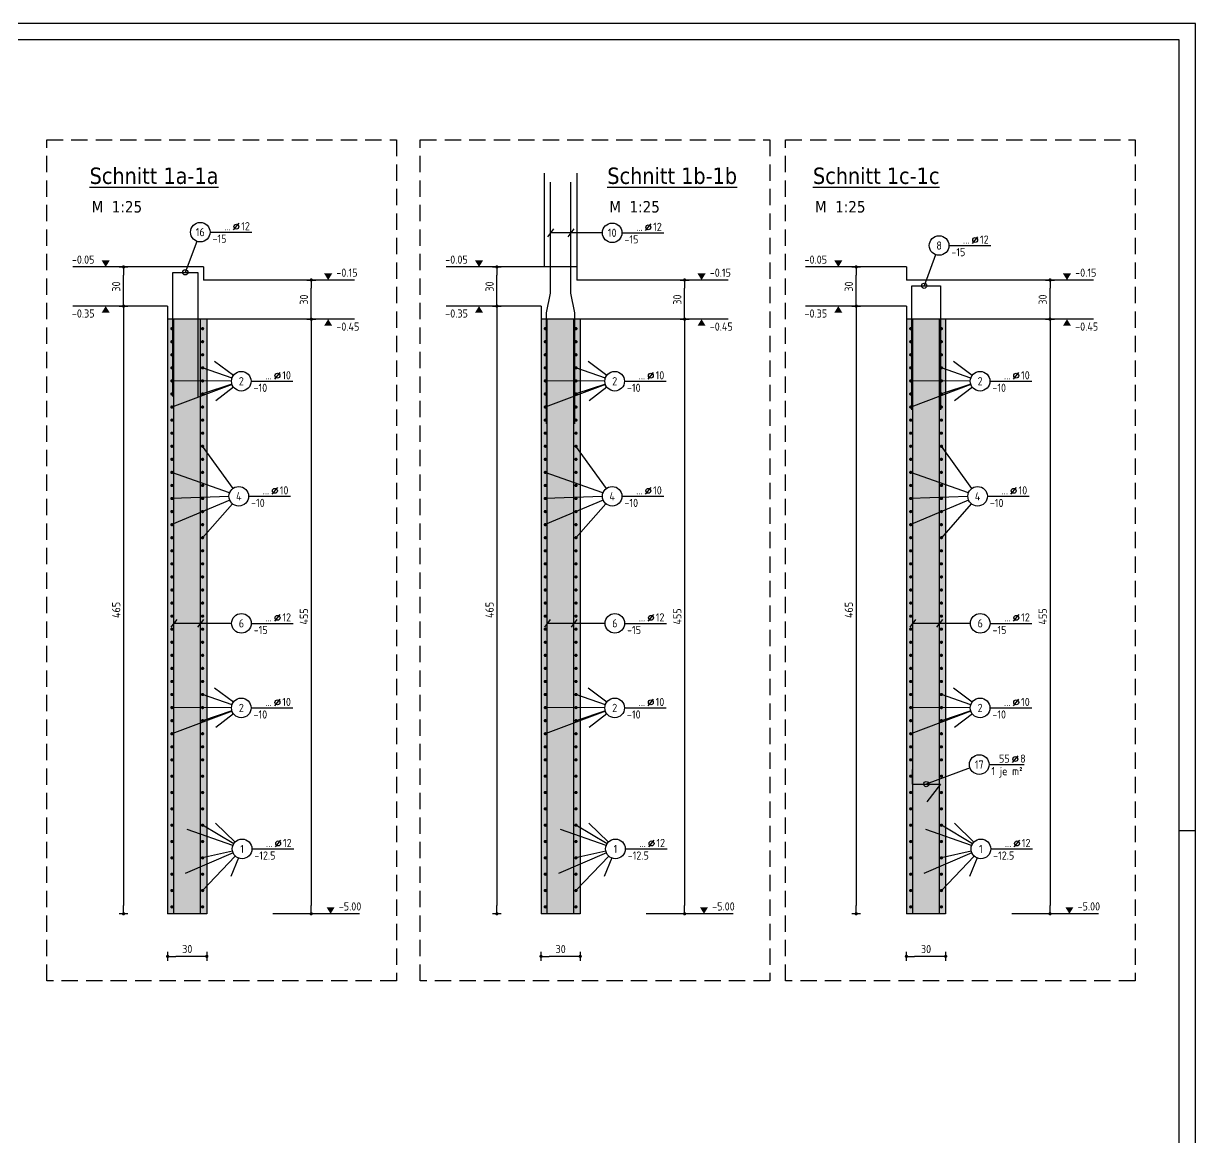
# Model space of a CAD drawing. Extents: x 40 to 141, y 46 to 89.
# Drawn here: x 81.46 to 99.41, y 71.05 to 88.1 of the extents above; entities that cross this region are included whole.
import ezdxf
from ezdxf.enums import TextEntityAlignment as Align

# ---------------------------------------------------------------- set-up
doc = ezdxf.new("R2010")
doc.units = 0
doc.header["$LTSCALE"] = 0.5
doc.linetypes.add('AUSGEZOGEN', pattern=[1000.01, 1000, 0.01])
doc.linetypes.add('STRICHLINIE', pattern=[0.75, 0.5, -0.25])
for name, color, linetype in [('AFU', 7, 'Continuous'), ('BETON', 7, 'Continuous'), ('DETAIL', 7, 'Continuous'), ('grau_mittel', 7, 'Continuous'), ('koten', 7, 'Continuous'), ('MASSE', 7, 'Continuous'), ('RAHMEN', 7, 'Continuous'), ('RND', 7, 'Continuous'), ('TEXT', 7, 'Continuous')]:
    doc.layers.add(name, color=color, linetype=linetype)
doc.styles.add('helv', font='tahoma.ttf')
doc.styles.add('txt', font='isocp.shx')
doc.linetypes.add('AFU_50K', pattern='A,0.15,["/",Standard,S=0.2,R=0,X=-0.01,Y=-0.1],0.07,["/",Standard,S=0.2,R=0,X=-0.01,Y=-0.1],0.15', length=0.37)
doc.dimstyles.new('DOT_I', dxfattribs={"dimscale": 0.5, "dimtxt": 0.25, "dimasz": 0.25, "dimexe": 0.1, "dimexo": 0.3, "dimgap": 0.1, "dimtad": 1, "dimdec": 3, "dimzin": 3, "dimtxsty": 'txt', "dimblk": 'DOT', "dimblk1": 'DOT', "dimblk2": 'DOT', "dimsah": 1, "dimcen": 0.1, "dimse1": 1, "dimse2": 1, "dimazin": 0, "dimtfac": 1, "dimtdec": 4, "dimtix": 1, "dimtmove": 2, "dimatfit": 3, "dimfxl": 0, "dimtvp": 1, "dimtolj": 1, "dimtzin": 0, "dimarcsym": 0})

# ---------------------------------------------------------------- blocks, each defined once
blk = doc.blocks.new('DINA0')
at = {"layer": 'RAHMEN'}
for p, q in [((118.9, 84.1), (0, 84.1)), ((118.9, 0), (118.9, 84.1))]:
    blk.add_line(p, q, dxfattribs=at)
at = {"layer": 'RAHMEN', "color": 5}
for p, q in [((118.4, 83.6), (2, 83.6)), ((118.4, 0.5), (118.4, 83.6))]:
    blk.add_line(p, q, dxfattribs=at)
at = {"layer": 'RAHMEN', "color": 7}
blk.add_line((118.4, 59.4), (118.9, 59.4), dxfattribs=at)
blk = doc.blocks.new('OKRD_O')
at = {"color": 0, "linetype": 'ByBlock'}
blk.add_solid([(-0.125, 0.202), (0.125, 0.202), (0, 0)], dxfattribs=at)
at = {"color": 0, "linetype": 'ByBlock', "style": 'txt'}
blk.add_attdef('OKRD', (0.25, 0.1), '', height=0.25, dxfattribs=at)
blk = doc.blocks.new('OKRD_U')
at = {"color": 0, "linetype": 'ByBlock'}
blk.add_solid([(-0.125, -0.202), (0.125, -0.202), (0, 0)], dxfattribs=at)
at = {"color": 0, "linetype": 'ByBlock', "style": 'txt'}
blk.add_attdef('OKRD', (0.25, -0.35), '', height=0.25, dxfattribs=at)
blk = doc.blocks.new('DOT')
at = {"layer": 'MASSE', "color": 7, "linetype": 'Continuous'}
for p, q in [((0, 0), (-1, 0)), ((0, 0.54), (0, -0.54))]:
    blk.add_line(p, q, dxfattribs=at)
at = {"layer": 'MASSE', "color": 7, "linetype": 'Continuous', "const_width": 0.2}
blk.add_lwpolyline([(-0.1, 0, 1), (0.1, 0, 1)], format="xyb", close=True, dxfattribs=at)
blk = doc.blocks.new('*D21')
at = {"layer": 'DEFPOINTS', "color": 0, "linetype": 'AUSGEZOGEN', "transparency": 16777216}
for p in [(83.672, 73.825), (83.672, 73.825), (84.272, 73.825)]:
    blk.add_point(p, dxfattribs=at)
at = {"layer": 'MASSE', "color": 0, "linetype": 'AUSGEZOGEN', "lineweight": -2, "transparency": 16777216}
blk.add_line((84.147, 73.825), (83.797, 73.825), dxfattribs=at)
at = {"layer": 'MASSE', "color": 0, "linetype": 'AUSGEZOGEN', "lineweight": -2, "transparency": 16777216, "xscale": 0.125, "yscale": 0.125, "zscale": 0.125, "rotation": 180}
blk.add_blockref('DOT', (83.672, 73.825), dxfattribs=at)
at = {"layer": 'MASSE', "color": 0, "linetype": 'AUSGEZOGEN', "lineweight": -2, "transparency": 16777216, "xscale": 0.125, "yscale": 0.125, "zscale": 0.125}
blk.add_blockref('DOT', (84.272, 73.825), dxfattribs=at)
at = {"layer": 'MASSE', "color": 0, "linetype": 'AUSGEZOGEN', "transparency": 16777216, "insert": (83.972, 73.937), "char_height": 0.125, "attachment_point": 5, "style": 'txt'}
blk.add_mtext('\\A1;30', dxfattribs=at)
blk = doc.blocks.new('RND_LEI')
at = {"layer": 'RND', "color": 7, "linetype": 'Continuous'}
blk.add_line((1.022, 0.066), (1.19, 0.27), dxfattribs=at)
for centre, radius in [((0, 0), 0.3), ((1.106, 0.168), 0.075)]:
    blk.add_circle(centre, radius, dxfattribs=at)
at = {"layer": 'RND', "color": 7, "linetype": 'Continuous', "style": 'txt'}
blk.add_attdef('POSL', text='', height=0.25, dxfattribs=at).set_placement((0, 0), align=Align.MIDDLE)
blk.add_attdef('ANZ', text='', height=0.25, dxfattribs=at).set_placement((0.931, 0.057), align=Align.RIGHT)
for tag, p in [('DUM', (1.253, 0.057)), ('ABSTD', (1.674, 0.057)), ('POSTXT', (0.374, -0.327))]:
    blk.add_attdef(tag, p, '', height=0.25, dxfattribs=at)
blk = doc.blocks.new('lei_gre')
at = {"layer": 'RND', "color": 7, "linetype": 'Continuous'}
for p, q in [((-0.09, -0.12), (0.09, 0.12)), ((0, 0.15), (0, -0.15))]:
    blk.add_line(p, q, dxfattribs=at)
blk = doc.blocks.new('*D24')
at = {"layer": 'DEFPOINTS', "color": 0, "linetype": 'AUSGEZOGEN', "transparency": 16777216}
for p in [(82.997, 83.777), (82.997, 74.477), (82.997, 74.477)]:
    blk.add_point(p, dxfattribs=at)
at = {"layer": 'MASSE', "color": 0, "linetype": 'AUSGEZOGEN', "lineweight": -2, "transparency": 16777216}
blk.add_line((82.997, 83.652), (82.997, 74.602), dxfattribs=at)
at = {"layer": 'MASSE', "color": 0, "linetype": 'AUSGEZOGEN', "lineweight": -2, "transparency": 16777216, "xscale": 0.125, "yscale": 0.125, "zscale": 0.125}
for p, rotation in [((82.997, 83.777), 90), ((82.997, 74.477), 270)]:
    blk.add_blockref('DOT', p, dxfattribs=dict(at, rotation=rotation))
at = {"layer": 'MASSE', "color": 0, "linetype": 'AUSGEZOGEN', "transparency": 16777216, "insert": (82.884, 79.127), "char_height": 0.125, "attachment_point": 5, "rotation": 90, "style": 'txt'}
blk.add_mtext('\\A1;465', dxfattribs=at)
blk = doc.blocks.new('*D25')
at = {"layer": 'DEFPOINTS', "color": 0, "linetype": 'AUSGEZOGEN', "transparency": 16777216}
for p in [(82.997, 84.377), (82.997, 84.377), (82.997, 83.777)]:
    blk.add_point(p, dxfattribs=at)
at = {"layer": 'MASSE', "color": 0, "linetype": 'AUSGEZOGEN', "lineweight": -2, "transparency": 16777216}
blk.add_line((82.997, 83.902), (82.997, 84.252), dxfattribs=at)
at = {"layer": 'MASSE', "color": 0, "linetype": 'AUSGEZOGEN', "lineweight": -2, "transparency": 16777216, "xscale": 0.125, "yscale": 0.125, "zscale": 0.125}
for p, rotation in [((82.997, 84.377), 90), ((82.997, 83.777), 270)]:
    blk.add_blockref('DOT', p, dxfattribs=dict(at, rotation=rotation))
at = {"layer": 'MASSE', "color": 0, "linetype": 'AUSGEZOGEN', "transparency": 16777216, "insert": (82.884, 84.077), "char_height": 0.125, "attachment_point": 5, "rotation": 90, "style": 'txt'}
blk.add_mtext('\\A1;30', dxfattribs=at)
blk = doc.blocks.new('*D26')
at = {"layer": 'DEFPOINTS', "color": 0, "linetype": 'AUSGEZOGEN', "transparency": 16777216}
for p in [(85.87, 83.577), (85.87, 74.477), (85.87, 74.477)]:
    blk.add_point(p, dxfattribs=at)
at = {"layer": 'MASSE', "color": 0, "linetype": 'AUSGEZOGEN', "lineweight": -2, "transparency": 16777216}
blk.add_line((85.87, 83.452), (85.87, 74.602), dxfattribs=at)
at = {"layer": 'MASSE', "color": 0, "linetype": 'AUSGEZOGEN', "lineweight": -2, "transparency": 16777216, "xscale": 0.125, "yscale": 0.125, "zscale": 0.125}
for p, rotation in [((85.87, 83.577), 90), ((85.87, 74.477), 270)]:
    blk.add_blockref('DOT', p, dxfattribs=dict(at, rotation=rotation))
at = {"layer": 'MASSE', "color": 0, "linetype": 'AUSGEZOGEN', "transparency": 16777216, "insert": (85.757, 79.027), "char_height": 0.125, "attachment_point": 5, "rotation": 90, "style": 'txt'}
blk.add_mtext('\\A1;455', dxfattribs=at)
blk = doc.blocks.new('*D27')
at = {"layer": 'DEFPOINTS', "color": 0, "linetype": 'AUSGEZOGEN', "transparency": 16777216}
for p in [(85.87, 84.177), (85.87, 84.177), (85.87, 83.577)]:
    blk.add_point(p, dxfattribs=at)
at = {"layer": 'MASSE', "color": 0, "linetype": 'AUSGEZOGEN', "lineweight": -2, "transparency": 16777216}
blk.add_line((85.87, 83.702), (85.87, 84.052), dxfattribs=at)
at = {"layer": 'MASSE', "color": 0, "linetype": 'AUSGEZOGEN', "lineweight": -2, "transparency": 16777216, "xscale": 0.125, "yscale": 0.125, "zscale": 0.125}
for p, rotation in [((85.87, 84.177), 90), ((85.87, 83.577), 270)]:
    blk.add_blockref('DOT', p, dxfattribs=dict(at, rotation=rotation))
at = {"layer": 'MASSE', "color": 0, "linetype": 'AUSGEZOGEN', "transparency": 16777216, "insert": (85.757, 83.877), "char_height": 0.125, "attachment_point": 5, "rotation": 90, "style": 'txt'}
blk.add_mtext('\\A1;30', dxfattribs=at)
blk = doc.blocks.new('*D32')
at = {"layer": 'DEFPOINTS', "color": 0, "linetype": 'AUSGEZOGEN', "transparency": 16777216}
for p in [(89.387, 73.825), (89.387, 73.825), (89.987, 73.825)]:
    blk.add_point(p, dxfattribs=at)
at = {"layer": 'MASSE', "color": 0, "linetype": 'AUSGEZOGEN', "lineweight": -2, "transparency": 16777216}
blk.add_line((89.862, 73.825), (89.512, 73.825), dxfattribs=at)
at = {"layer": 'MASSE', "color": 0, "linetype": 'AUSGEZOGEN', "lineweight": -2, "transparency": 16777216, "xscale": 0.125, "yscale": 0.125, "zscale": 0.125, "rotation": 180}
blk.add_blockref('DOT', (89.387, 73.825), dxfattribs=at)
at = {"layer": 'MASSE', "color": 0, "linetype": 'AUSGEZOGEN', "lineweight": -2, "transparency": 16777216, "xscale": 0.125, "yscale": 0.125, "zscale": 0.125}
blk.add_blockref('DOT', (89.987, 73.825), dxfattribs=at)
at = {"layer": 'MASSE', "color": 0, "linetype": 'AUSGEZOGEN', "transparency": 16777216, "insert": (89.687, 73.937), "char_height": 0.125, "attachment_point": 5, "style": 'txt'}
blk.add_mtext('\\A1;30', dxfattribs=at)
blk = doc.blocks.new('*D28')
at = {"layer": 'DEFPOINTS', "color": 0, "linetype": 'AUSGEZOGEN', "transparency": 16777216}
for p in [(88.711, 83.777), (88.711, 74.477), (88.711, 74.477)]:
    blk.add_point(p, dxfattribs=at)
at = {"layer": 'MASSE', "color": 0, "linetype": 'AUSGEZOGEN', "lineweight": -2, "transparency": 16777216}
blk.add_line((88.711, 83.652), (88.711, 74.602), dxfattribs=at)
at = {"layer": 'MASSE', "color": 0, "linetype": 'AUSGEZOGEN', "lineweight": -2, "transparency": 16777216, "xscale": 0.125, "yscale": 0.125, "zscale": 0.125}
for p, rotation in [((88.711, 83.777), 90), ((88.711, 74.477), 270)]:
    blk.add_blockref('DOT', p, dxfattribs=dict(at, rotation=rotation))
at = {"layer": 'MASSE', "color": 0, "linetype": 'AUSGEZOGEN', "transparency": 16777216, "insert": (88.599, 79.127), "char_height": 0.125, "attachment_point": 5, "rotation": 90, "style": 'txt'}
blk.add_mtext('\\A1;465', dxfattribs=at)
blk = doc.blocks.new('*D29')
at = {"layer": 'DEFPOINTS', "color": 0, "linetype": 'AUSGEZOGEN', "transparency": 16777216}
for p in [(88.711, 84.377), (88.711, 84.377), (88.711, 83.777)]:
    blk.add_point(p, dxfattribs=at)
at = {"layer": 'MASSE', "color": 0, "linetype": 'AUSGEZOGEN', "lineweight": -2, "transparency": 16777216}
blk.add_line((88.711, 83.902), (88.711, 84.252), dxfattribs=at)
at = {"layer": 'MASSE', "color": 0, "linetype": 'AUSGEZOGEN', "lineweight": -2, "transparency": 16777216, "xscale": 0.125, "yscale": 0.125, "zscale": 0.125}
for p, rotation in [((88.711, 84.377), 90), ((88.711, 83.777), 270)]:
    blk.add_blockref('DOT', p, dxfattribs=dict(at, rotation=rotation))
at = {"layer": 'MASSE', "color": 0, "linetype": 'AUSGEZOGEN', "transparency": 16777216, "insert": (88.599, 84.077), "char_height": 0.125, "attachment_point": 5, "rotation": 90, "style": 'txt'}
blk.add_mtext('\\A1;30', dxfattribs=at)
blk = doc.blocks.new('*D30')
at = {"layer": 'DEFPOINTS', "color": 0, "linetype": 'AUSGEZOGEN', "transparency": 16777216}
for p in [(91.585, 83.577), (91.585, 74.477), (91.585, 74.477)]:
    blk.add_point(p, dxfattribs=at)
at = {"layer": 'MASSE', "color": 0, "linetype": 'AUSGEZOGEN', "lineweight": -2, "transparency": 16777216}
blk.add_line((91.585, 83.452), (91.585, 74.602), dxfattribs=at)
at = {"layer": 'MASSE', "color": 0, "linetype": 'AUSGEZOGEN', "lineweight": -2, "transparency": 16777216, "xscale": 0.125, "yscale": 0.125, "zscale": 0.125}
for p, rotation in [((91.585, 83.577), 90), ((91.585, 74.477), 270)]:
    blk.add_blockref('DOT', p, dxfattribs=dict(at, rotation=rotation))
at = {"layer": 'MASSE', "color": 0, "linetype": 'AUSGEZOGEN', "transparency": 16777216, "insert": (91.472, 79.027), "char_height": 0.125, "attachment_point": 5, "rotation": 90, "style": 'txt'}
blk.add_mtext('\\A1;455', dxfattribs=at)
blk = doc.blocks.new('*D31')
at = {"layer": 'DEFPOINTS', "color": 0, "linetype": 'AUSGEZOGEN', "transparency": 16777216}
for p in [(91.585, 84.177), (91.585, 84.177), (91.585, 83.577)]:
    blk.add_point(p, dxfattribs=at)
at = {"layer": 'MASSE', "color": 0, "linetype": 'AUSGEZOGEN', "lineweight": -2, "transparency": 16777216}
blk.add_line((91.585, 83.702), (91.585, 84.052), dxfattribs=at)
at = {"layer": 'MASSE', "color": 0, "linetype": 'AUSGEZOGEN', "lineweight": -2, "transparency": 16777216, "xscale": 0.125, "yscale": 0.125, "zscale": 0.125}
for p, rotation in [((91.585, 84.177), 90), ((91.585, 83.577), 270)]:
    blk.add_blockref('DOT', p, dxfattribs=dict(at, rotation=rotation))
at = {"layer": 'MASSE', "color": 0, "linetype": 'AUSGEZOGEN', "transparency": 16777216, "insert": (91.472, 83.877), "char_height": 0.125, "attachment_point": 5, "rotation": 90, "style": 'txt'}
blk.add_mtext('\\A1;30', dxfattribs=at)
blk = doc.blocks.new('*D37')
at = {"layer": 'DEFPOINTS', "color": 0, "linetype": 'AUSGEZOGEN', "transparency": 16777216}
for p in [(94.98, 73.825), (94.98, 73.825), (95.58, 73.825)]:
    blk.add_point(p, dxfattribs=at)
at = {"layer": 'MASSE', "color": 0, "linetype": 'AUSGEZOGEN', "lineweight": -2, "transparency": 16777216}
blk.add_line((95.455, 73.825), (95.105, 73.825), dxfattribs=at)
at = {"layer": 'MASSE', "color": 0, "linetype": 'AUSGEZOGEN', "lineweight": -2, "transparency": 16777216, "xscale": 0.125, "yscale": 0.125, "zscale": 0.125, "rotation": 180}
blk.add_blockref('DOT', (94.98, 73.825), dxfattribs=at)
at = {"layer": 'MASSE', "color": 0, "linetype": 'AUSGEZOGEN', "lineweight": -2, "transparency": 16777216, "xscale": 0.125, "yscale": 0.125, "zscale": 0.125}
blk.add_blockref('DOT', (95.58, 73.825), dxfattribs=at)
at = {"layer": 'MASSE', "color": 0, "linetype": 'AUSGEZOGEN', "transparency": 16777216, "insert": (95.28, 73.937), "char_height": 0.125, "attachment_point": 5, "style": 'txt'}
blk.add_mtext('\\A1;30', dxfattribs=at)
blk = doc.blocks.new('*D33')
at = {"layer": 'DEFPOINTS', "color": 0, "linetype": 'AUSGEZOGEN', "transparency": 16777216}
for p in [(94.211, 83.777), (94.211, 74.477), (94.211, 74.477)]:
    blk.add_point(p, dxfattribs=at)
at = {"layer": 'MASSE', "color": 0, "linetype": 'AUSGEZOGEN', "lineweight": -2, "transparency": 16777216}
blk.add_line((94.211, 83.652), (94.211, 74.602), dxfattribs=at)
at = {"layer": 'MASSE', "color": 0, "linetype": 'AUSGEZOGEN', "lineweight": -2, "transparency": 16777216, "xscale": 0.125, "yscale": 0.125, "zscale": 0.125}
for p, rotation in [((94.211, 83.777), 90), ((94.211, 74.477), 270)]:
    blk.add_blockref('DOT', p, dxfattribs=dict(at, rotation=rotation))
at = {"layer": 'MASSE', "color": 0, "linetype": 'AUSGEZOGEN', "transparency": 16777216, "insert": (94.098, 79.127), "char_height": 0.125, "attachment_point": 5, "rotation": 90, "style": 'txt'}
blk.add_mtext('\\A1;465', dxfattribs=at)
blk = doc.blocks.new('*D34')
at = {"layer": 'DEFPOINTS', "color": 0, "linetype": 'AUSGEZOGEN', "transparency": 16777216}
for p in [(94.211, 84.377), (94.211, 84.377), (94.211, 83.777)]:
    blk.add_point(p, dxfattribs=at)
at = {"layer": 'MASSE', "color": 0, "linetype": 'AUSGEZOGEN', "lineweight": -2, "transparency": 16777216}
blk.add_line((94.211, 83.902), (94.211, 84.252), dxfattribs=at)
at = {"layer": 'MASSE', "color": 0, "linetype": 'AUSGEZOGEN', "lineweight": -2, "transparency": 16777216, "xscale": 0.125, "yscale": 0.125, "zscale": 0.125}
for p, rotation in [((94.211, 84.377), 90), ((94.211, 83.777), 270)]:
    blk.add_blockref('DOT', p, dxfattribs=dict(at, rotation=rotation))
at = {"layer": 'MASSE', "color": 0, "linetype": 'AUSGEZOGEN', "transparency": 16777216, "insert": (94.098, 84.077), "char_height": 0.125, "attachment_point": 5, "rotation": 90, "style": 'txt'}
blk.add_mtext('\\A1;30', dxfattribs=at)
blk = doc.blocks.new('*D35')
at = {"layer": 'DEFPOINTS', "color": 0, "linetype": 'AUSGEZOGEN', "transparency": 16777216}
for p in [(97.178, 83.577), (97.178, 74.477), (97.178, 74.477)]:
    blk.add_point(p, dxfattribs=at)
at = {"layer": 'MASSE', "color": 0, "linetype": 'AUSGEZOGEN', "lineweight": -2, "transparency": 16777216}
blk.add_line((97.178, 83.452), (97.178, 74.602), dxfattribs=at)
at = {"layer": 'MASSE', "color": 0, "linetype": 'AUSGEZOGEN', "lineweight": -2, "transparency": 16777216, "xscale": 0.125, "yscale": 0.125, "zscale": 0.125}
for p, rotation in [((97.178, 83.577), 90), ((97.178, 74.477), 270)]:
    blk.add_blockref('DOT', p, dxfattribs=dict(at, rotation=rotation))
at = {"layer": 'MASSE', "color": 0, "linetype": 'AUSGEZOGEN', "transparency": 16777216, "insert": (97.066, 79.027), "char_height": 0.125, "attachment_point": 5, "rotation": 90, "style": 'txt'}
blk.add_mtext('\\A1;455', dxfattribs=at)
blk = doc.blocks.new('*D36')
at = {"layer": 'DEFPOINTS', "color": 0, "linetype": 'AUSGEZOGEN', "transparency": 16777216}
for p in [(97.178, 84.177), (97.178, 84.177), (97.178, 83.577)]:
    blk.add_point(p, dxfattribs=at)
at = {"layer": 'MASSE', "color": 0, "linetype": 'AUSGEZOGEN', "lineweight": -2, "transparency": 16777216}
blk.add_line((97.178, 83.702), (97.178, 84.052), dxfattribs=at)
at = {"layer": 'MASSE', "color": 0, "linetype": 'AUSGEZOGEN', "lineweight": -2, "transparency": 16777216, "xscale": 0.125, "yscale": 0.125, "zscale": 0.125}
for p, rotation in [((97.178, 84.177), 90), ((97.178, 83.577), 270)]:
    blk.add_blockref('DOT', p, dxfattribs=dict(at, rotation=rotation))
at = {"layer": 'MASSE', "color": 0, "linetype": 'AUSGEZOGEN', "transparency": 16777216, "insert": (97.066, 83.877), "char_height": 0.125, "attachment_point": 5, "rotation": 90, "style": 'txt'}
blk.add_mtext('\\A1;30', dxfattribs=at)

msp = doc.modelspace()

# ---------------------------------------------------------------- hatches: boundary and pattern name
at = {"layer": 'grau_mittel'}
for points in [[(84.2717, 83.5767), (83.6717, 83.5767), (83.6717, 74.4767), (84.2717, 74.4767)], [(89.987, 83.5767), (89.387, 83.5767), (89.387, 74.4767), (89.987, 74.4767)], [(95.5802, 83.5767), (94.9802, 83.5767), (94.9802, 74.4767), (95.5802, 74.4767)]]:
    msp.add_hatch(color=61, dxfattribs=at).paths.add_polyline_path(points)

# ---------------------------------------------------------------- linework, layer by layer
at = {"layer": 'AFU', "color": 8, "linetype": 'AFU_50K'}
for p, q in [((89.937, 84.3767), (89.437, 84.3767)), ((84.2717, 83.5767), (83.6717, 83.5767)), ((89.987, 83.5767), (89.387, 83.5767)), ((95.5802, 83.5767), (94.9802, 83.5767)), ((84.2717, 74.4767), (83.6717, 74.4767)), ((89.987, 74.4767), (89.387, 74.4767)), ((95.5802, 74.4767), (94.9802, 74.4767))]:
    msp.add_line(p, q, dxfattribs=at)
at = {"layer": 'BETON', "color": 6, "linetype": 'AUSGEZOGEN'}
for p, q in [((89.437, 85.8135), (89.437, 84.3767)), ((89.937, 85.8135), (89.937, 84.1767)), ((84.2217, 84.3767), (82.2194, 84.3767)), ((84.2217, 84.3767), (84.2217, 84.1767)), ((89.437, 84.3767), (87.9339, 84.3767)), ((89.937, 84.3767), (89.937, 84.1767)), ((94.9802, 84.3767), (93.4331, 84.3767)), ((94.9802, 84.3767), (94.9802, 84.1767)), ((86.5336, 84.1767), (84.2217, 84.1767)), ((92.2489, 84.1767), (89.937, 84.1767)), ((97.8421, 84.1767), (94.9802, 84.1767)), ((83.6717, 83.7767), (82.2194, 83.7767)), ((83.6717, 83.7767), (83.6717, 74.4767)), ((89.387, 83.7767), (87.9339, 83.7767)), ((89.387, 83.7767), (89.387, 74.4767)), ((94.9802, 83.7767), (93.4331, 83.7767)), ((94.9802, 83.7767), (94.9802, 74.4767)), ((86.5336, 83.5767), (84.2717, 83.5767)), ((84.2717, 83.5767), (84.2717, 74.4767)), ((92.2489, 83.5767), (89.987, 83.5767)), ((89.987, 83.5767), (89.987, 74.4767)), ((97.8421, 83.5767), (95.5802, 83.5767)), ((95.5802, 83.5767), (95.5802, 74.4767))]:
    msp.add_line(p, q, dxfattribs=at)
at = {"layer": 'DETAIL', "color": 102, "linetype": 'STRICHLINIE'}
for points in [[(87.1724, 86.3218), (87.1724, 73.4524), (81.8224, 73.4524), (81.8224, 86.3218)], [(92.8877, 86.3218), (92.8877, 73.4524), (87.5377, 73.4524), (87.5377, 86.3218)], [(98.4809, 86.3218), (98.4809, 73.4524), (93.1309, 73.4524), (93.1309, 86.3218)]]:
    msp.add_lwpolyline(points, close=True, dxfattribs=at)
at = {"layer": 'koten', "color": 7, "linetype": 'AUSGEZOGEN'}
for p, q in [((86.6107, 74.4767), (85.2828, 74.4767)), ((92.3259, 74.4767), (90.998, 74.4767)), ((97.9191, 74.4767), (96.5912, 74.4767))]:
    msp.add_line(p, q, dxfattribs=at)
at = {"layer": 'RND', "color": 7, "linetype": 'AUSGEZOGEN'}
for p, q in [((84.3211, 84.9094), (84.9611, 84.9094)), ((90.6261, 84.8994), (91.2661, 84.8994)), ((95.6296, 84.7046), (96.2696, 84.7046)), ((84.9491, 82.6281), (85.5891, 82.6281)), ((90.6644, 82.6281), (91.3044, 82.6281)), ((96.2576, 82.6281), (96.8976, 82.6281)), ((84.9107, 80.8666), (85.5507, 80.8666)), ((90.626, 80.8666), (91.266, 80.8666)), ((96.2192, 80.8666), (96.8592, 80.8666)), ((84.9512, 78.922), (85.5912, 78.922)), ((90.6664, 78.922), (91.3064, 78.922)), ((96.2597, 78.922), (96.8997, 78.922)), ((84.9491, 77.6281), (85.5891, 77.6281)), ((90.6644, 77.6281), (91.3044, 77.6281)), ((96.2576, 77.6281), (96.8976, 77.6281)), ((96.2442, 76.7609), (96.7842, 76.7609)), ((84.9609, 75.4694), (85.6009, 75.4694)), ((90.6761, 75.4694), (91.3161, 75.4694)), ((96.2694, 75.4694), (96.9094, 75.4694))]:
    msp.add_line(p, q, dxfattribs=at)
at = {"layer": 'RND', "color": 102, "linetype": 'AUSGEZOGEN'}
for p, q in [((90.3261, 84.8994), (89.5316, 84.8994)), ((84.1187, 84.7688), (83.9417, 84.2938)), ((95.4272, 84.564), (95.2502, 84.089)), ((84.6786, 82.7175), (84.3907, 82.9309)), ((90.3939, 82.7175), (90.1059, 82.9309)), ((95.9871, 82.7175), (95.6992, 82.9309)), ((84.6573, 82.677), (84.2066, 82.8324)), ((90.3726, 82.677), (89.9218, 82.8324)), ((95.9658, 82.677), (95.515, 82.8324)), ((84.6491, 82.6287), (83.7369, 82.6324)), ((84.6586, 82.5758), (83.7369, 82.2324)), ((84.6567, 82.5811), (84.2066, 82.4324)), ((84.6804, 82.5364), (84.4081, 82.3261)), ((90.3644, 82.6287), (89.4521, 82.6324)), ((90.3738, 82.5758), (89.4521, 82.2324)), ((90.3719, 82.5811), (89.9218, 82.4324)), ((90.3957, 82.5364), (90.1234, 82.3261)), ((95.9576, 82.6287), (95.0454, 82.6324)), ((95.9671, 82.5758), (95.0454, 82.2324)), ((95.9652, 82.5811), (95.515, 82.4324)), ((95.9889, 82.5364), (95.7166, 82.3261)), ((84.6728, 80.9881), (84.2066, 81.6324)), ((90.388, 80.9881), (89.9218, 81.6324)), ((95.9813, 80.9881), (95.515, 81.6324)), ((84.6195, 80.917), (83.7369, 81.2324)), ((90.3347, 80.917), (89.4521, 81.2324)), ((95.9279, 80.917), (95.0454, 81.2324)), ((84.6108, 80.8616), (83.7369, 80.8324)), ((84.6226, 80.808), (83.7369, 80.4324)), ((84.662, 80.7536), (84.2066, 80.2324)), ((90.326, 80.8616), (89.4521, 80.8324)), ((90.3379, 80.808), (89.4521, 80.4324)), ((90.3772, 80.7536), (89.9218, 80.2324)), ((95.9193, 80.8616), (95.0454, 80.8324)), ((95.9311, 80.808), (95.0454, 80.4324)), ((95.9705, 80.7536), (95.515, 80.2324)), ((84.6512, 78.922), (83.7675, 78.922)), ((90.3664, 78.922), (89.4827, 78.922)), ((95.9597, 78.922), (95.076, 78.922)), ((84.6786, 77.7175), (84.3907, 77.9309)), ((90.3939, 77.7175), (90.1059, 77.9309)), ((95.9871, 77.7175), (95.6992, 77.9309)), ((84.6573, 77.677), (84.2066, 77.8324)), ((90.3726, 77.677), (89.9218, 77.8324)), ((95.9658, 77.677), (95.515, 77.8324)), ((84.6491, 77.6287), (83.7369, 77.6324)), ((84.6586, 77.5758), (83.7369, 77.2324)), ((84.6567, 77.5811), (84.2066, 77.4324)), ((84.6804, 77.5364), (84.4081, 77.3261)), ((90.3644, 77.6287), (89.4521, 77.6324)), ((90.3738, 77.5758), (89.4521, 77.2324)), ((90.3719, 77.5811), (89.9218, 77.4324)), ((90.3957, 77.5364), (90.1234, 77.3261)), ((95.9576, 77.6287), (95.0454, 77.6324)), ((95.9671, 77.5758), (95.0454, 77.2324)), ((95.9652, 77.5811), (95.515, 77.4324)), ((95.9889, 77.5364), (95.7166, 77.3261)), ((95.9534, 76.709), (95.2836, 76.4618)), ((84.6694, 75.5194), (83.9696, 75.7667)), ((84.6823, 75.5467), (84.2066, 75.8324)), ((84.7031, 75.5738), (84.4048, 75.8625)), ((90.3847, 75.5194), (89.6848, 75.7667)), ((90.3975, 75.5467), (89.9218, 75.8324)), ((90.4183, 75.5738), (90.12, 75.8625)), ((95.9779, 75.5194), (95.278, 75.7667)), ((95.9908, 75.5467), (95.515, 75.8324)), ((96.0116, 75.5738), (95.7132, 75.8625)), ((84.6732, 75.4099), (83.9382, 75.0921)), ((84.6646, 75.4363), (84.2066, 75.3324)), ((84.7076, 75.3606), (84.2066, 74.8324)), ((90.3884, 75.4099), (89.6534, 75.0921)), ((90.3798, 75.4363), (89.9218, 75.3324)), ((90.4229, 75.3606), (89.9218, 74.8324)), ((95.9817, 75.4099), (95.2467, 75.0921)), ((95.9731, 75.4363), (95.515, 75.3324)), ((96.0161, 75.3606), (95.515, 74.8324)), ((84.7537, 75.3308), (84.6371, 75.0479)), ((90.4689, 75.3308), (90.3523, 75.0479)), ((96.0622, 75.3308), (95.9456, 75.0479))]:
    msp.add_line(p, q, dxfattribs=at)
at = {"layer": 'RND', "color": 1, "linetype": 'AUSGEZOGEN'}
for points in [[(89.4716, 81.9767), (89.4716, 83.6767), (89.5316, 83.9767), (89.5316, 85.6767)], [(89.9023, 81.9767), (89.9023, 83.6767), (89.8423, 83.9767), (89.8423, 85.6767)], [(83.7517, 82.3938), (83.7517, 84.2938), (84.1317, 84.2938), (84.1317, 82.3938)], [(95.0602, 82.189), (95.0602, 84.089), (95.5002, 84.089), (95.5002, 82.189)], [(83.7675, 74.4767), (83.7675, 83.5767)], [(84.176, 74.4767), (84.176, 83.5767)], [(89.4827, 74.4767), (89.4827, 83.5767)], [(89.8912, 74.4767), (89.8912, 83.5767)], [(95.076, 74.4767), (95.076, 83.5767)], [(95.4844, 74.4767), (95.4844, 83.5767)], [(95.0662, 76.6836), (95.0662, 76.4618), (95.501, 76.4618), (95.2911, 76.1909)]]:
    msp.add_lwpolyline(points, dxfattribs=at)
at = {"layer": 'RND', "color": 7, "linetype": 'AUSGEZOGEN', "const_width": 0.025}
for points in [[(83.7244, 83.4324, 1), (83.7494, 83.4324, 1)], [(84.2191, 83.4324, -1), (84.1941, 83.4324, -1)], [(89.4396, 83.4324, 1), (89.4646, 83.4324, 1)], [(89.9343, 83.4324, -1), (89.9093, 83.4324, -1)], [(95.0329, 83.4324, 1), (95.0579, 83.4324, 1)], [(95.5275, 83.4324, -1), (95.5025, 83.4324, -1)], [(83.7244, 83.2324, 1), (83.7494, 83.2324, 1)], [(84.2191, 83.2324, -1), (84.1941, 83.2324, -1)], [(89.4396, 83.2324, 1), (89.4646, 83.2324, 1)], [(89.9343, 83.2324, -1), (89.9093, 83.2324, -1)], [(95.0329, 83.2324, 1), (95.0579, 83.2324, 1)], [(95.5275, 83.2324, -1), (95.5025, 83.2324, -1)], [(83.7244, 83.0324, 1), (83.7494, 83.0324, 1)], [(84.2191, 83.0324, -1), (84.1941, 83.0324, -1)], [(89.4396, 83.0324, 1), (89.4646, 83.0324, 1)], [(89.9343, 83.0324, -1), (89.9093, 83.0324, -1)], [(95.0329, 83.0324, 1), (95.0579, 83.0324, 1)], [(95.5275, 83.0324, -1), (95.5025, 83.0324, -1)], [(83.7244, 82.8324, 1), (83.7494, 82.8324, 1)], [(84.2191, 82.8324, -1), (84.1941, 82.8324, -1)], [(89.4396, 82.8324, 1), (89.4646, 82.8324, 1)], [(89.9343, 82.8324, -1), (89.9093, 82.8324, -1)], [(95.0329, 82.8324, 1), (95.0579, 82.8324, 1)], [(95.5275, 82.8324, -1), (95.5025, 82.8324, -1)], [(83.7244, 82.6324, 1), (83.7494, 82.6324, 1)], [(84.2191, 82.6324, -1), (84.1941, 82.6324, -1)], [(89.4396, 82.6324, 1), (89.4646, 82.6324, 1)], [(89.9343, 82.6324, -1), (89.9093, 82.6324, -1)], [(95.0329, 82.6324, 1), (95.0579, 82.6324, 1)], [(95.5275, 82.6324, -1), (95.5025, 82.6324, -1)], [(83.7244, 82.4324, 1), (83.7494, 82.4324, 1)], [(84.2191, 82.4324, -1), (84.1941, 82.4324, -1)], [(89.4396, 82.4324, 1), (89.4646, 82.4324, 1)], [(89.9343, 82.4324, -1), (89.9093, 82.4324, -1)], [(95.0329, 82.4324, 1), (95.0579, 82.4324, 1)], [(95.5275, 82.4324, -1), (95.5025, 82.4324, -1)], [(83.7244, 82.2324, 1), (83.7494, 82.2324, 1)], [(84.2191, 82.2324, -1), (84.1941, 82.2324, -1)], [(89.4396, 82.2324, 1), (89.4646, 82.2324, 1)], [(89.9343, 82.2324, -1), (89.9093, 82.2324, -1)], [(95.0329, 82.2324, 1), (95.0579, 82.2324, 1)], [(95.5275, 82.2324, -1), (95.5025, 82.2324, -1)], [(83.7244, 82.0324, 1), (83.7494, 82.0324, 1)], [(84.2191, 82.0324, -1), (84.1941, 82.0324, -1)], [(89.4396, 82.0324, 1), (89.4646, 82.0324, 1)], [(89.9343, 82.0324, -1), (89.9093, 82.0324, -1)], [(95.0329, 82.0324, 1), (95.0579, 82.0324, 1)], [(95.5275, 82.0324, -1), (95.5025, 82.0324, -1)], [(83.7244, 81.8324, 1), (83.7494, 81.8324, 1)], [(84.2191, 81.8324, -1), (84.1941, 81.8324, -1)], [(89.4396, 81.8324, 1), (89.4646, 81.8324, 1)], [(89.9343, 81.8324, -1), (89.9093, 81.8324, -1)], [(95.0329, 81.8324, 1), (95.0579, 81.8324, 1)], [(95.5275, 81.8324, -1), (95.5025, 81.8324, -1)], [(83.7244, 81.6324, 1), (83.7494, 81.6324, 1)], [(84.2191, 81.6324, -1), (84.1941, 81.6324, -1)], [(89.4396, 81.6324, 1), (89.4646, 81.6324, 1)], [(89.9343, 81.6324, -1), (89.9093, 81.6324, -1)], [(95.0329, 81.6324, 1), (95.0579, 81.6324, 1)], [(95.5275, 81.6324, -1), (95.5025, 81.6324, -1)], [(83.7244, 81.4324, 1), (83.7494, 81.4324, 1)], [(84.2191, 81.4324, -1), (84.1941, 81.4324, -1)], [(89.4396, 81.4324, 1), (89.4646, 81.4324, 1)], [(89.9343, 81.4324, -1), (89.9093, 81.4324, -1)], [(95.0329, 81.4324, 1), (95.0579, 81.4324, 1)], [(95.5275, 81.4324, -1), (95.5025, 81.4324, -1)], [(83.7244, 81.2324, 1), (83.7494, 81.2324, 1)], [(84.2191, 81.2324, -1), (84.1941, 81.2324, -1)], [(89.4396, 81.2324, 1), (89.4646, 81.2324, 1)], [(89.9343, 81.2324, -1), (89.9093, 81.2324, -1)], [(95.0329, 81.2324, 1), (95.0579, 81.2324, 1)], [(95.5275, 81.2324, -1), (95.5025, 81.2324, -1)], [(83.7244, 81.0324, 1), (83.7494, 81.0324, 1)], [(84.2191, 81.0324, -1), (84.1941, 81.0324, -1)], [(89.4396, 81.0324, 1), (89.4646, 81.0324, 1)], [(89.9343, 81.0324, -1), (89.9093, 81.0324, -1)], [(95.0329, 81.0324, 1), (95.0579, 81.0324, 1)], [(95.5275, 81.0324, -1), (95.5025, 81.0324, -1)], [(83.7244, 80.8324, 1), (83.7494, 80.8324, 1)], [(84.2191, 80.8324, -1), (84.1941, 80.8324, -1)], [(89.4396, 80.8324, 1), (89.4646, 80.8324, 1)], [(89.9343, 80.8324, -1), (89.9093, 80.8324, -1)], [(95.0329, 80.8324, 1), (95.0579, 80.8324, 1)], [(95.5275, 80.8324, -1), (95.5025, 80.8324, -1)], [(83.7244, 80.6324, 1), (83.7494, 80.6324, 1)], [(84.2191, 80.6324, -1), (84.1941, 80.6324, -1)], [(89.4396, 80.6324, 1), (89.4646, 80.6324, 1)], [(89.9343, 80.6324, -1), (89.9093, 80.6324, -1)], [(95.0329, 80.6324, 1), (95.0579, 80.6324, 1)], [(95.5275, 80.6324, -1), (95.5025, 80.6324, -1)], [(83.7244, 80.4324, 1), (83.7494, 80.4324, 1)], [(84.2191, 80.4324, -1), (84.1941, 80.4324, -1)], [(89.4396, 80.4324, 1), (89.4646, 80.4324, 1)], [(89.9343, 80.4324, -1), (89.9093, 80.4324, -1)], [(95.0329, 80.4324, 1), (95.0579, 80.4324, 1)], [(95.5275, 80.4324, -1), (95.5025, 80.4324, -1)], [(83.7244, 80.2324, 1), (83.7494, 80.2324, 1)], [(84.2191, 80.2324, -1), (84.1941, 80.2324, -1)], [(89.4396, 80.2324, 1), (89.4646, 80.2324, 1)], [(89.9343, 80.2324, -1), (89.9093, 80.2324, -1)], [(95.0329, 80.2324, 1), (95.0579, 80.2324, 1)], [(95.5275, 80.2324, -1), (95.5025, 80.2324, -1)], [(83.7244, 80.0324, 1), (83.7494, 80.0324, 1)], [(84.2191, 80.0324, -1), (84.1941, 80.0324, -1)], [(89.4396, 80.0324, 1), (89.4646, 80.0324, 1)], [(89.9343, 80.0324, -1), (89.9093, 80.0324, -1)], [(95.0329, 80.0324, 1), (95.0579, 80.0324, 1)], [(95.5275, 80.0324, -1), (95.5025, 80.0324, -1)], [(83.7244, 79.8324, 1), (83.7494, 79.8324, 1)], [(84.2191, 79.8324, -1), (84.1941, 79.8324, -1)], [(89.4396, 79.8324, 1), (89.4646, 79.8324, 1)], [(89.9343, 79.8324, -1), (89.9093, 79.8324, -1)], [(95.0329, 79.8324, 1), (95.0579, 79.8324, 1)], [(95.5275, 79.8324, -1), (95.5025, 79.8324, -1)], [(83.7244, 79.6324, 1), (83.7494, 79.6324, 1)], [(84.2191, 79.6324, -1), (84.1941, 79.6324, -1)], [(89.4396, 79.6324, 1), (89.4646, 79.6324, 1)], [(89.9343, 79.6324, -1), (89.9093, 79.6324, -1)], [(95.0329, 79.6324, 1), (95.0579, 79.6324, 1)], [(95.5275, 79.6324, -1), (95.5025, 79.6324, -1)], [(83.7244, 79.4324, 1), (83.7494, 79.4324, 1)], [(84.2191, 79.4324, -1), (84.1941, 79.4324, -1)], [(89.4396, 79.4324, 1), (89.4646, 79.4324, 1)], [(89.9343, 79.4324, -1), (89.9093, 79.4324, -1)], [(95.0329, 79.4324, 1), (95.0579, 79.4324, 1)], [(95.5275, 79.4324, -1), (95.5025, 79.4324, -1)], [(83.7244, 79.2324, 1), (83.7494, 79.2324, 1)], [(84.2191, 79.2324, -1), (84.1941, 79.2324, -1)], [(89.4396, 79.2324, 1), (89.4646, 79.2324, 1)], [(89.9343, 79.2324, -1), (89.9093, 79.2324, -1)], [(95.0329, 79.2324, 1), (95.0579, 79.2324, 1)], [(95.5275, 79.2324, -1), (95.5025, 79.2324, -1)], [(83.7244, 79.0324, 1), (83.7494, 79.0324, 1)], [(84.2191, 79.0324, -1), (84.1941, 79.0324, -1)], [(89.4396, 79.0324, 1), (89.4646, 79.0324, 1)], [(89.9343, 79.0324, -1), (89.9093, 79.0324, -1)], [(95.0329, 79.0324, 1), (95.0579, 79.0324, 1)], [(95.5275, 79.0324, -1), (95.5025, 79.0324, -1)], [(83.7244, 78.8324, 1), (83.7494, 78.8324, 1)], [(84.2191, 78.8324, -1), (84.1941, 78.8324, -1)], [(89.4396, 78.8324, 1), (89.4646, 78.8324, 1)], [(89.9343, 78.8324, -1), (89.9093, 78.8324, -1)], [(95.0329, 78.8324, 1), (95.0579, 78.8324, 1)], [(95.5275, 78.8324, -1), (95.5025, 78.8324, -1)], [(83.7244, 78.6324, 1), (83.7494, 78.6324, 1)], [(84.2191, 78.6324, -1), (84.1941, 78.6324, -1)], [(89.4396, 78.6324, 1), (89.4646, 78.6324, 1)], [(89.9343, 78.6324, -1), (89.9093, 78.6324, -1)], [(95.0329, 78.6324, 1), (95.0579, 78.6324, 1)], [(95.5275, 78.6324, -1), (95.5025, 78.6324, -1)], [(83.7244, 78.4324, 1), (83.7494, 78.4324, 1)], [(84.2191, 78.4324, -1), (84.1941, 78.4324, -1)], [(89.4396, 78.4324, 1), (89.4646, 78.4324, 1)], [(89.9343, 78.4324, -1), (89.9093, 78.4324, -1)], [(95.0329, 78.4324, 1), (95.0579, 78.4324, 1)], [(95.5275, 78.4324, -1), (95.5025, 78.4324, -1)], [(83.7244, 78.2324, 1), (83.7494, 78.2324, 1)], [(84.2191, 78.2324, -1), (84.1941, 78.2324, -1)], [(89.4396, 78.2324, 1), (89.4646, 78.2324, 1)], [(89.9343, 78.2324, -1), (89.9093, 78.2324, -1)], [(95.0329, 78.2324, 1), (95.0579, 78.2324, 1)], [(95.5275, 78.2324, -1), (95.5025, 78.2324, -1)], [(83.7244, 78.0324, 1), (83.7494, 78.0324, 1)], [(84.2191, 78.0324, -1), (84.1941, 78.0324, -1)], [(89.4396, 78.0324, 1), (89.4646, 78.0324, 1)], [(89.9343, 78.0324, -1), (89.9093, 78.0324, -1)], [(95.0329, 78.0324, 1), (95.0579, 78.0324, 1)], [(95.5275, 78.0324, -1), (95.5025, 78.0324, -1)], [(83.7244, 77.8324, 1), (83.7494, 77.8324, 1)], [(84.2191, 77.8324, -1), (84.1941, 77.8324, -1)], [(89.4396, 77.8324, 1), (89.4646, 77.8324, 1)], [(89.9343, 77.8324, -1), (89.9093, 77.8324, -1)], [(95.0329, 77.8324, 1), (95.0579, 77.8324, 1)], [(95.5275, 77.8324, -1), (95.5025, 77.8324, -1)], [(83.7244, 77.6324, 1), (83.7494, 77.6324, 1)], [(84.2191, 77.6324, -1), (84.1941, 77.6324, -1)], [(89.4396, 77.6324, 1), (89.4646, 77.6324, 1)], [(89.9343, 77.6324, -1), (89.9093, 77.6324, -1)], [(95.0329, 77.6324, 1), (95.0579, 77.6324, 1)], [(95.5275, 77.6324, -1), (95.5025, 77.6324, -1)], [(83.7244, 77.4324, 1), (83.7494, 77.4324, 1)], [(84.2191, 77.4324, -1), (84.1941, 77.4324, -1)], [(89.4396, 77.4324, 1), (89.4646, 77.4324, 1)], [(89.9343, 77.4324, -1), (89.9093, 77.4324, -1)], [(95.0329, 77.4324, 1), (95.0579, 77.4324, 1)], [(95.5275, 77.4324, -1), (95.5025, 77.4324, -1)], [(83.7244, 77.2324, 1), (83.7494, 77.2324, 1)], [(84.2191, 77.2324, -1), (84.1941, 77.2324, -1)], [(89.4396, 77.2324, 1), (89.4646, 77.2324, 1)], [(89.9343, 77.2324, -1), (89.9093, 77.2324, -1)], [(95.0329, 77.2324, 1), (95.0579, 77.2324, 1)], [(95.5275, 77.2324, -1), (95.5025, 77.2324, -1)], [(83.7244, 77.0324, 1), (83.7494, 77.0324, 1)], [(84.2191, 77.0324, -1), (84.1941, 77.0324, -1)], [(89.4396, 77.0324, 1), (89.4646, 77.0324, 1)], [(89.9343, 77.0324, -1), (89.9093, 77.0324, -1)], [(95.0329, 77.0324, 1), (95.0579, 77.0324, 1)], [(95.5275, 77.0324, -1), (95.5025, 77.0324, -1)], [(83.7244, 76.8324, 1), (83.7494, 76.8324, 1)], [(84.2191, 76.8324, -1), (84.1941, 76.8324, -1)], [(89.4396, 76.8324, 1), (89.4646, 76.8324, 1)], [(89.9343, 76.8324, -1), (89.9093, 76.8324, -1)], [(95.0329, 76.8324, 1), (95.0579, 76.8324, 1)], [(95.5275, 76.8324, -1), (95.5025, 76.8324, -1)], [(83.7244, 76.5824, 1), (83.7494, 76.5824, 1)], [(84.2191, 76.5824, -1), (84.1941, 76.5824, -1)], [(89.4396, 76.5824, 1), (89.4646, 76.5824, 1)], [(89.9343, 76.5824, -1), (89.9093, 76.5824, -1)], [(95.0329, 76.5824, 1), (95.0579, 76.5824, 1)], [(95.5275, 76.5824, -1), (95.5025, 76.5824, -1)], [(83.7244, 76.3324, 1), (83.7494, 76.3324, 1)], [(84.2191, 76.3324, -1), (84.1941, 76.3324, -1)], [(89.4396, 76.3324, 1), (89.4646, 76.3324, 1)], [(89.9343, 76.3324, -1), (89.9093, 76.3324, -1)], [(95.0329, 76.3324, 1), (95.0579, 76.3324, 1)], [(95.5275, 76.3324, -1), (95.5025, 76.3324, -1)], [(83.7244, 76.0824, 1), (83.7494, 76.0824, 1)], [(84.2191, 76.0824, -1), (84.1941, 76.0824, -1)], [(89.4396, 76.0824, 1), (89.4646, 76.0824, 1)], [(89.9343, 76.0824, -1), (89.9093, 76.0824, -1)], [(95.0329, 76.0824, 1), (95.0579, 76.0824, 1)], [(95.5275, 76.0824, -1), (95.5025, 76.0824, -1)], [(83.7244, 75.8324, 1), (83.7494, 75.8324, 1)], [(84.2191, 75.8324, -1), (84.1941, 75.8324, -1)], [(89.4396, 75.8324, 1), (89.4646, 75.8324, 1)], [(89.9343, 75.8324, -1), (89.9093, 75.8324, -1)], [(95.0329, 75.8324, 1), (95.0579, 75.8324, 1)], [(95.5275, 75.8324, -1), (95.5025, 75.8324, -1)], [(83.7244, 75.5824, 1), (83.7494, 75.5824, 1)], [(84.2191, 75.5824, -1), (84.1941, 75.5824, -1)], [(89.4396, 75.5824, 1), (89.4646, 75.5824, 1)], [(89.9343, 75.5824, -1), (89.9093, 75.5824, -1)], [(95.0329, 75.5824, 1), (95.0579, 75.5824, 1)], [(95.5275, 75.5824, -1), (95.5025, 75.5824, -1)], [(83.7244, 75.3324, 1), (83.7494, 75.3324, 1)], [(84.2191, 75.3324, -1), (84.1941, 75.3324, -1)], [(89.4396, 75.3324, 1), (89.4646, 75.3324, 1)], [(89.9343, 75.3324, -1), (89.9093, 75.3324, -1)], [(95.0329, 75.3324, 1), (95.0579, 75.3324, 1)], [(95.5275, 75.3324, -1), (95.5025, 75.3324, -1)], [(83.7244, 75.0824, 1), (83.7494, 75.0824, 1)], [(84.2191, 75.0824, -1), (84.1941, 75.0824, -1)], [(89.4396, 75.0824, 1), (89.4646, 75.0824, 1)], [(89.9343, 75.0824, -1), (89.9093, 75.0824, -1)], [(95.0329, 75.0824, 1), (95.0579, 75.0824, 1)], [(95.5275, 75.0824, -1), (95.5025, 75.0824, -1)], [(83.7244, 74.8324, 1), (83.7494, 74.8324, 1)], [(84.2191, 74.8324, -1), (84.1941, 74.8324, -1)], [(89.4396, 74.8324, 1), (89.4646, 74.8324, 1)], [(89.9343, 74.8324, -1), (89.9093, 74.8324, -1)], [(95.0329, 74.8324, 1), (95.0579, 74.8324, 1)], [(95.5275, 74.8324, -1), (95.5025, 74.8324, -1)], [(83.7244, 74.5824, 1), (83.7494, 74.5824, 1)], [(84.2191, 74.5824, -1), (84.1941, 74.5824, -1)], [(89.4396, 74.5824, 1), (89.4646, 74.5824, 1)], [(89.9343, 74.5824, -1), (89.9093, 74.5824, -1)], [(95.0329, 74.5824, 1), (95.0579, 74.5824, 1)], [(95.5275, 74.5824, -1), (95.5025, 74.5824, -1)]]:
    msp.add_lwpolyline(points, format="xyb", close=True, dxfattribs=at)
at = {"layer": 'RND', "color": 7, "linetype": 'AUSGEZOGEN'}
for centre in [(83.9417, 84.2938), (95.2502, 84.089), (95.2836, 76.4618)]:
    msp.add_circle(centre, 0.04, dxfattribs=at)

# ---------------------------------------------------------------- block references
at = {"layer": 'koten', "color": 7, "linetype": 'AUSGEZOGEN'}
ref = msp.add_blockref('OKRD_O', (82.7236, 84.3767), dxfattribs=dict(at, xscale=-0.5, yscale=0.5, zscale=0.5))
ref.add_attrib('OKRD', '-0.05', (82.2059, 84.4267), dxfattribs={"layer": '0', "color": 0, "linetype": 'ByBlock', "height": 0.125, "style": 'txt'})
ref = msp.add_blockref('OKRD_O', (88.4381, 84.3767), dxfattribs=dict(at, xscale=-0.5, yscale=0.5, zscale=0.5))
ref.add_attrib('OKRD', '-0.05', (87.9204, 84.4267), dxfattribs={"layer": '0', "color": 0, "linetype": 'ByBlock', "height": 0.125, "style": 'txt'})
ref = msp.add_blockref('OKRD_O', (93.9373, 84.3767), dxfattribs=dict(at, xscale=-0.5, yscale=0.5, zscale=0.5))
ref.add_attrib('OKRD', '-0.05', (93.4196, 84.4267), dxfattribs={"layer": '0', "color": 0, "linetype": 'ByBlock', "height": 0.125, "style": 'txt'})
at = {"layer": 'koten', "color": 7, "linetype": 'AUSGEZOGEN', "xscale": 0.5, "yscale": 0.5, "zscale": 0.5}
for name, p, values in [('OKRD_O', (86.1288, 84.1767), {'OKRD': '-0.15'}), ('OKRD_O', (91.844, 84.1767), {'OKRD': '-0.15'}), ('OKRD_O', (97.4373, 84.1767), {'OKRD': '-0.15'}), ('OKRD_U', (86.1288, 83.5767), {'OKRD': '-0.45'}), ('OKRD_U', (91.844, 83.5767), {'OKRD': '-0.45'}), ('OKRD_U', (97.4373, 83.5767), {'OKRD': '-0.45'}), ('OKRD_O', (86.166, 74.4767), {'OKRD': '-5.00'}), ('OKRD_O', (91.8812, 74.4767), {'OKRD': '-5.00'}), ('OKRD_O', (97.4744, 74.4767), {'OKRD': '-5.00'})]:
    msp.add_blockref(name, p, dxfattribs=at).add_auto_attribs(values)
at = {"layer": 'koten', "color": 7, "linetype": 'AUSGEZOGEN'}
ref = msp.add_blockref('OKRD_U', (82.7236, 83.7767), dxfattribs=dict(at, xscale=-0.5, yscale=0.5, zscale=0.5))
ref.add_attrib('OKRD', '-0.35', (82.2059, 83.6017), dxfattribs={"layer": '0', "color": 0, "linetype": 'ByBlock', "height": 0.125, "style": 'txt'})
ref = msp.add_blockref('OKRD_U', (88.4381, 83.7767), dxfattribs=dict(at, xscale=-0.5, yscale=0.5, zscale=0.5))
ref.add_attrib('OKRD', '-0.35', (87.9204, 83.6017), dxfattribs={"layer": '0', "color": 0, "linetype": 'ByBlock', "height": 0.125, "style": 'txt'})
ref = msp.add_blockref('OKRD_U', (93.9373, 83.7767), dxfattribs=dict(at, xscale=-0.5, yscale=0.5, zscale=0.5))
ref.add_attrib('OKRD', '-0.35', (93.4196, 83.6017), dxfattribs={"layer": '0', "color": 0, "linetype": 'ByBlock', "height": 0.125, "style": 'txt'})
at = {"layer": 'RAHMEN', "color": 7, "linetype": 'AUSGEZOGEN', "xscale": 0.5, "yscale": 0.5, "zscale": 0.5}
msp.add_blockref('DINA0', (39.9553, 46.0537), dxfattribs=at)
at = {"layer": 'RND', "color": 7, "linetype": 'AUSGEZOGEN', "xscale": 0.5, "yscale": 0.5, "zscale": 0.5}
for p, values in [((84.1711, 84.9094), {'POSL': '16', 'DUM': '12', 'ANZ': '...', 'POSTXT': '-15'}), ((90.4761, 84.8994), {'POSL': '10', 'DUM': '12', 'ANZ': '...', 'POSTXT': '-15'}), ((95.4796, 84.7046), {'POSL': '8', 'DUM': '12', 'ANZ': '...', 'POSTXT': '-15'}), ((84.7991, 82.6281), {'POSL': '2', 'DUM': '10', 'ANZ': '...', 'POSTXT': '-10'}), ((90.5144, 82.6281), {'POSL': '2', 'DUM': '10', 'ANZ': '...', 'POSTXT': '-10'}), ((96.1076, 82.6281), {'POSL': '2', 'DUM': '10', 'ANZ': '...', 'POSTXT': '-10'}), ((84.7607, 80.8666), {'POSL': '4', 'DUM': '10', 'ANZ': '...', 'POSTXT': '-10'}), ((90.476, 80.8666), {'POSL': '4', 'DUM': '10', 'ANZ': '...', 'POSTXT': '-10'}), ((96.0692, 80.8666), {'POSL': '4', 'DUM': '10', 'ANZ': '...', 'POSTXT': '-10'}), ((84.8012, 78.922), {'POSL': '6', 'DUM': '12', 'ANZ': '...', 'POSTXT': '-15'}), ((90.5164, 78.922), {'POSL': '6', 'DUM': '12', 'ANZ': '...', 'POSTXT': '-15'}), ((96.1097, 78.922), {'POSL': '6', 'DUM': '12', 'ANZ': '...', 'POSTXT': '-15'}), ((84.7991, 77.6281), {'POSL': '2', 'DUM': '10', 'ANZ': '...', 'POSTXT': '-10'}), ((90.5144, 77.6281), {'POSL': '2', 'DUM': '10', 'ANZ': '...', 'POSTXT': '-10'}), ((96.1076, 77.6281), {'POSL': '2', 'DUM': '10', 'ANZ': '...', 'POSTXT': '-10'}), ((96.0942, 76.7609), {'POSL': '17', 'DUM': '8', 'ANZ': '55', 'POSTXT': '1 je m²'}), ((84.8109, 75.4694), {'POSL': '1', 'DUM': '12', 'ANZ': '...', 'POSTXT': '-12.5'}), ((90.5261, 75.4694), {'POSL': '1', 'DUM': '12', 'ANZ': '...', 'POSTXT': '-12.5'}), ((96.1194, 75.4694), {'POSL': '1', 'DUM': '12', 'ANZ': '...', 'POSTXT': '-12.5'})]:
    msp.add_blockref('RND_LEI', p, dxfattribs=at).add_auto_attribs(values)
at = {"layer": 'RND', "color": 102, "linetype": 'AUSGEZOGEN', "xscale": 0.5, "yscale": 0.5, "zscale": 0.5, "rotation": 180}
for p in [(89.5316, 84.8994), (89.8423, 84.8994), (83.7675, 78.922), (84.176, 78.922), (89.4827, 78.922), (89.8912, 78.922), (95.076, 78.922), (95.4844, 78.922)]:
    msp.add_blockref('lei_gre', p, dxfattribs=at)

# ---------------------------------------------------------------- texts
at = {"layer": 'TEXT', "color": 6, "linetype": 'AUSGEZOGEN', "style": 'helv'}
for s, p in [('%%USchnitt 1a-1a', (82.4767, 85.6477)), ('%%USchnitt 1b-1b', (90.4009, 85.6477)), ('%%USchnitt 1c-1c', (93.5489, 85.6477))]:
    msp.add_text(s, height=0.25, dxfattribs=at).set_placement(p)
at = {"layer": 'TEXT', "color": 1, "linetype": 'AUSGEZOGEN', "style": 'helv'}
for p in [(82.5074, 85.2102), (90.4316, 85.2102), (93.5796, 85.2102)]:
    msp.add_text('M  1:25', height=0.175, dxfattribs=at).set_placement(p)

# ---------------------------------------------------------------- dimensions: what is measured, and where the dimension line sits
at = {"layer": 'MASSE', "color": 7, "linetype": 'AUSGEZOGEN'}
for base, p1, p2, picture, middle in [((82.997, 84.3767), (82.997, 83.7767), (82.997, 84.3767), '*D25', (82.8845, 84.0767)), ((88.7115, 84.3767), (88.7115, 83.7767), (88.7115, 84.3767), '*D29', (88.599, 84.0767)), ((94.2107, 84.3767), (94.2107, 83.7767), (94.2107, 84.3767), '*D34', (94.0982, 84.0767)), ((85.8696, 84.1767), (85.8696, 83.5767), (85.8696, 84.1767), '*D27', (85.7571, 83.8767)), ((91.5848, 84.1767), (91.5848, 83.5767), (91.5848, 84.1767), '*D31', (91.4723, 83.8767)), ((97.1781, 84.1767), (97.1781, 83.5767), (97.1781, 84.1767), '*D36', (97.0656, 83.8767)), ((82.997, 74.4767), (82.997, 83.7767), (82.997, 74.4767), '*D24', (82.8845, 79.1267)), ((88.7115, 74.4767), (88.7115, 83.7767), (88.7115, 74.4767), '*D28', (88.599, 79.1267)), ((94.2107, 74.4767), (94.2107, 83.7767), (94.2107, 74.4767), '*D33', (94.0982, 79.1267)), ((85.8696, 74.4767), (85.8696, 83.5767), (85.8696, 74.4767), '*D26', (85.7571, 79.0267)), ((91.5848, 74.4767), (91.5848, 83.5767), (91.5848, 74.4767), '*D30', (91.4723, 79.0267)), ((97.1781, 74.4767), (97.1781, 83.5767), (97.1781, 74.4767), '*D35', (97.0656, 79.0267))]:
    dim = msp.add_linear_dim(base=base, p1=p1, p2=p2, angle=90, dimstyle='DOT_I', override={"dimdec": 0, "dimlfac": 50}, dxfattribs=at)
    dim.commit()
    dim.dimension.update_dxf_attribs({"geometry": picture, "text_midpoint": middle})
for base, p1, p2, picture, middle in [((83.6717, 73.8249), (84.2717, 73.8249), (83.6717, 73.8249), '*D21', (83.9717, 73.9374)), ((89.387, 73.8249), (89.987, 73.8249), (89.387, 73.8249), '*D32', (89.687, 73.9374)), ((94.9802, 73.8249), (95.5802, 73.8249), (94.9802, 73.8249), '*D37', (95.2802, 73.9374))]:
    dim = msp.add_linear_dim(base=base, p1=p1, p2=p2, dimstyle='DOT_I', override={"dimdec": 0, "dimlfac": 50}, dxfattribs=at)
    dim.commit()
    dim.dimension.update_dxf_attribs({"geometry": picture, "text_midpoint": middle})

doc.saveas('drawing.dxf')
